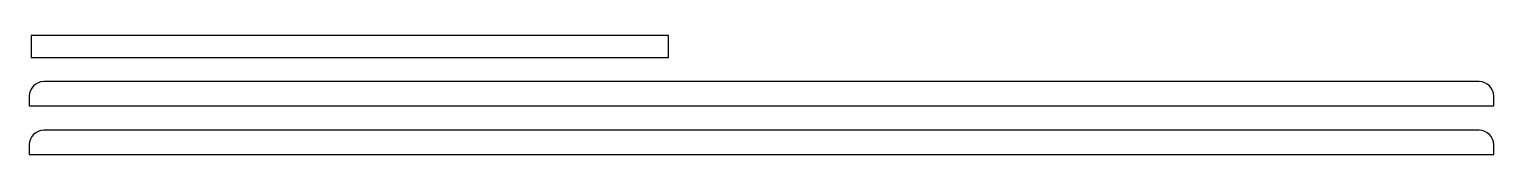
# Model space of a CAD drawing. Header units: millimetres. Extents: x -5 to 296, y 146 to 170.
import ezdxf

# ---------------------------------------------------------------- set-up
doc = ezdxf.new("R2010")
doc.units = ezdxf.units.MM

msp = doc.modelspace()

# ---------------------------------------------------------------- linework, layer by layer
at = {"color": 7, "linetype": 'Continuous', "lineweight": 25}
for p, q in [((-4.64, 170.5), (-4.64, 166)), ((126.36, 170.5), (-4.64, 170.5)), ((126.36, 166), (126.36, 170.5)), ((-4.64, 166), (126.36, 166)), ((293, 161), (-2, 161)), ((-5, 158), (-5, 156)), ((296, 156), (296, 158)), ((-5, 156), (296, 156)), ((293, 151), (-2, 151)), ((-5, 148), (-5, 146)), ((296, 146), (296, 148)), ((-5, 146), (296, 146))]:
    msp.add_line(p, q, dxfattribs=at)
for centre, start, end in [((-2, 158), 90, 180), ((293, 158), 0, 90), ((-2, 148), 90, 180), ((293, 148), 0, 90)]:
    msp.add_arc(centre, 3, start, end, dxfattribs=at)

doc.saveas('drawing.dxf')
